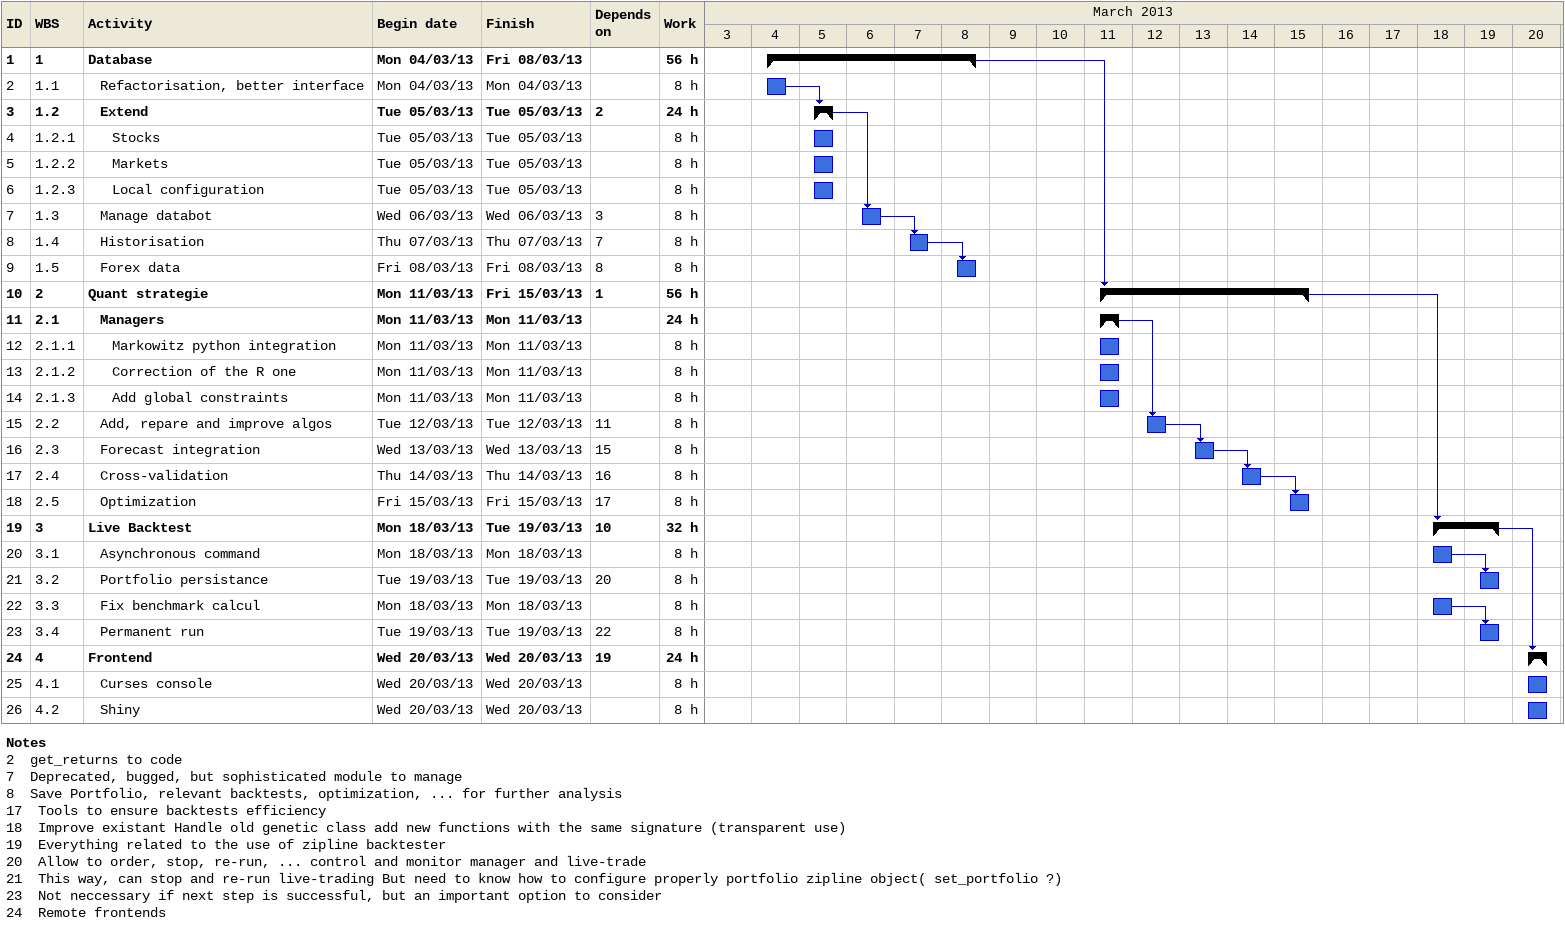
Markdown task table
| ID | WBS | Task | Start | Finish | Predecessors | Work (h) |
|---|---|---|---|---|---|---|
| 1 | 1 | **Database** | 2013-03-04 | 2013-03-08 |  | 56 |
| 2 | 1.1 | Refactorisation, better interface | 2013-03-04 | 2013-03-04 |  | 8 |
| 3 | 1.2 | **Extend** | 2013-03-05 | 2013-03-05 | 2 | 24 |
| 4 | 1.2.1 | Stocks | 2013-03-05 | 2013-03-05 |  | 8 |
| 5 | 1.2.2 | Markets | 2013-03-05 | 2013-03-05 |  | 8 |
| 6 | 1.2.3 | Local configuration | 2013-03-05 | 2013-03-05 |  | 8 |
| 7 | 1.3 | Manage databot | 2013-03-06 | 2013-03-06 | 3 | 8 |
| 8 | 1.4 | Historisation | 2013-03-07 | 2013-03-07 | 7 | 8 |
| 9 | 1.5 | Forex data | 2013-03-08 | 2013-03-08 | 8 | 8 |
| 10 | 2 | **Quant strategie** | 2013-03-11 | 2013-03-15 | 1 | 56 |
| 11 | 2.1 | **Managers** | 2013-03-11 | 2013-03-11 |  | 24 |
| 12 | 2.1.1 | Markowitz python integration | 2013-03-11 | 2013-03-11 |  | 8 |
| 13 | 2.1.2 | Correction of the R one | 2013-03-11 | 2013-03-11 |  | 8 |
| 14 | 2.1.3 | Add global constraints | 2013-03-11 | 2013-03-11 |  | 8 |
| 15 | 2.2 | Add, repare and improve algos | 2013-03-12 | 2013-03-12 | 11 | 8 |
| 16 | 2.3 | Forecast integration | 2013-03-13 | 2013-03-13 | 15 | 8 |
| 17 | 2.4 | Cross-validation | 2013-03-14 | 2013-03-14 | 16 | 8 |
| 18 | 2.5 | Optimization | 2013-03-15 | 2013-03-15 | 17 | 8 |
| 19 | 3 | **Live Backtest** | 2013-03-18 | 2013-03-19 | 10 | 32 |
| 20 | 3.1 | Asynchronous command | 2013-03-18 | 2013-03-18 |  | 8 |
| 21 | 3.2 | Portfolio persistance | 2013-03-19 | 2013-03-19 | 20 | 8 |
| 22 | 3.3 | Fix benchmark calcul | 2013-03-18 | 2013-03-18 |  | 8 |
| 23 | 3.4 | Permanent run | 2013-03-19 | 2013-03-19 | 22 | 8 |
| 24 | 4 | **Frontend** | 2013-03-20 | 2013-03-20 | 19 | 24 |
| 25 | 4.1 | Curses console | 2013-03-20 | 2013-03-20 |  | 8 |
| 26 | 4.2 | Shiny | 2013-03-20 | 2013-03-20 |  | 8 |

Notes
- 2: get_returns to code
- 7: Deprecated, bugged, but sophisticated module to manage
- 8: Save Portfolio, relevant backtests, optimization, ... for further analysis
- 17: Tools to ensure backtests efficiency
- 18: Improve existant Handle old genetic class add new functions with the same signature (transparent use)
- 19: Everything related to the use of zipline backtester
- 20: Allow to order, stop, re-run, ... control and monitor manager and live-trade
- 21: This way, can stop and re-run live-trading But need to know how to configure properly portfolio zipline object( set_portfolio ?)
- 23: Not neccessary if next step is successful, but an important option to consider
- 24: Remote frontends
